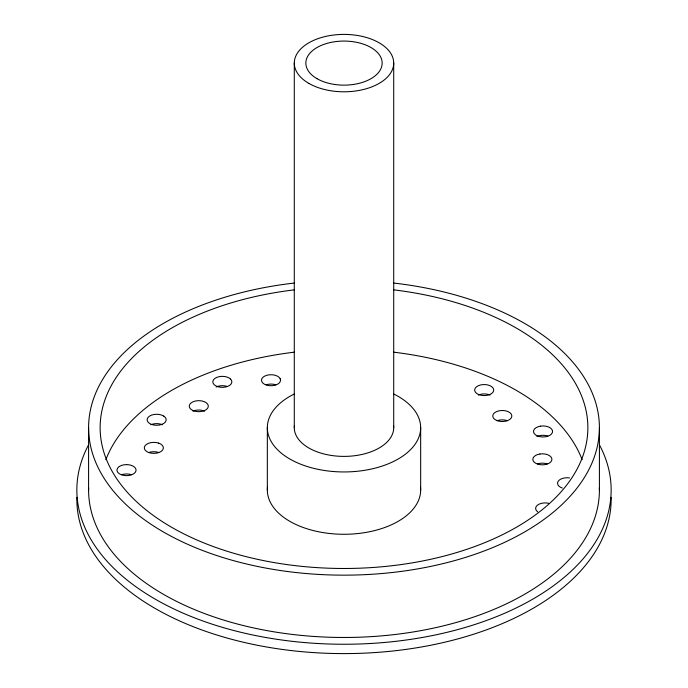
<?xml version="1.0" encoding="UTF-8"?>
<svg xmlns="http://www.w3.org/2000/svg" width="688" height="688" viewBox="0 0 688 688"><rect width="100%" height="100%" fill="white"/><g stroke="black" fill="none" stroke-linecap="round" stroke-linejoin="round"><path stroke-width="1.03" d="M537.603 463.901L539.899 463.351A9.537 5.513 0 0 1 547.141 463.901M548.646 503.281L546.229 502.937A9.537 5.513 0 0 0 536.812 505.749A9.537 5.513 0 0 0 537.724 511.846M158.618 452.446L156.314 451.896A9.537 5.513 0 0 0 149.072 452.446M162.42 424.78L161.852 424.496A9.537 5.513 0 0 0 150.913 424.72M599.411 427.687L599.411 490.011M420.66 427.687L420.66 490.011M393.717 63.098L393.717 427.687M294.283 63.098L294.283 427.687M267.34 427.687L267.34 490.011M88.589 427.687L88.589 490.011M611.125 497.312A267.15 154.241 0 0 1 344 653.6A267.15 154.241 0 0 1 76.875 497.312M478.384 395.041A9.537 5.513 0 0 1 490.002 395.041M497.166 420.712A9.537 5.513 0 0 1 507.417 420.712M536.898 436.588A9.537 5.513 0 0 1 538.265 436.037L540.57 435.487A9.537 5.513 0 0 1 547.803 436.037M121.742 474.703A9.537 5.513 0 0 1 124.046 474.152L126.515 473.963A9.537 5.513 0 0 1 131.288 474.703M266.239 384.807A9.537 5.513 0 0 1 275.776 384.807M216.204 386.983A9.537 5.513 0 0 1 227.109 386.424M192.975 411.149A9.537 5.513 0 0 1 204.594 411.149M599.841 445.609A267.15 154.241 0 0 1 344 644.252A267.15 154.241 0 0 1 88.159 445.609M599.386 487.947A255.411 147.464 0 0 1 344 637.475A255.411 147.464 0 0 1 88.614 487.947M562.302 488.033A9.537 5.513 0 0 1 557.615 482.546A9.537 5.513 0 0 1 564.607 477.945L567.075 477.756A9.537 5.513 0 0 1 569.544 477.945M105.866 459.67A243.862 140.791 0 0 1 294.498 352.153M393.502 352.153A243.862 140.791 0 0 1 582.134 459.67M420.463 486.863A76.66 44.256 0 0 1 344 534.275A76.66 44.256 0 0 1 267.537 486.863M393.373 283.009A255.411 147.464 0 0 1 556.454 509.541A255.411 147.464 0 0 1 131.546 509.541A255.411 147.464 0 0 1 294.627 283.009M393.502 289.829A243.862 140.791 0 0 1 546.401 506.222A243.862 140.791 0 0 1 141.599 506.222A243.862 140.791 0 0 1 294.498 289.829M393.889 394.086A76.66 44.256 0 0 1 399.573 458.174A76.66 44.256 0 0 1 288.427 458.174A76.66 44.256 0 0 1 294.111 394.086M393.605 425.82A49.717 28.698 0 0 1 344 456.393A49.717 28.698 0 0 1 294.395 425.82M540.57 426.139L538.265 426.689A9.537 5.513 0 0 0 534.223 433.569A9.537 5.513 0 0 0 545.507 436.785L547.803 436.235A9.537 5.513 0 0 0 551.853 429.355A9.537 5.513 0 0 0 540.57 426.139M539.899 454.003L537.603 454.553A9.537 5.513 0 0 0 533.157 460.754A9.537 5.513 0 0 0 542.368 464.83L544.844 464.649A9.537 5.513 0 0 0 551.587 457.898A9.537 5.513 0 0 0 539.899 454.003M126.515 464.615L124.046 464.804A9.537 5.513 0 0 0 117.055 469.405A9.537 5.513 0 0 0 121.742 474.892L124.046 475.442A9.537 5.513 0 0 0 135.975 470.841A9.537 5.513 0 0 0 126.515 464.615M158.618 443.098L156.314 442.547A9.537 5.513 0 0 0 145.03 445.764A9.537 5.513 0 0 0 149.072 452.644L151.377 453.194A9.537 5.513 0 0 0 162.66 449.978A9.537 5.513 0 0 0 158.618 443.098M163.744 416.085L161.852 415.148A9.537 5.513 0 0 0 149.399 416.197A9.537 5.513 0 0 0 149.563 423.455L151.455 424.393A9.537 5.513 0 0 0 163.907 423.352A9.537 5.513 0 0 0 163.744 416.085M230.6 379.097L229.087 377.953A9.537 5.513 0 0 0 216.531 377.48A9.537 5.513 0 0 0 214.071 384.601L215.593 385.744A9.537 5.513 0 0 0 228.141 386.217A9.537 5.513 0 0 0 230.6 379.097M280.222 378.804L279.268 377.471A9.537 5.513 0 0 0 267.357 375.141A9.537 5.513 0 0 0 261.793 381.651L262.747 382.984A9.537 5.513 0 0 0 274.658 385.314A9.537 5.513 0 0 0 280.222 378.804M478.384 394.43A9.537 5.513 0 0 0 493.657 390.775A9.537 5.513 0 0 0 480.542 384.97A9.537 5.513 0 0 0 478.384 394.43M496.487 420.377A9.537 5.513 0 0 0 511.752 416.73A9.537 5.513 0 0 0 498.637 410.917A9.537 5.513 0 0 0 496.487 420.377M192.975 410.538A9.537 5.513 0 0 0 208.24 406.892A9.537 5.513 0 0 0 195.134 401.087A9.537 5.513 0 0 0 192.975 410.538M317.013 78.681A38.167 22.033 0 0 0 380.868 68.8A38.167 22.033 0 0 0 334.119 41.822A38.167 22.033 0 0 0 317.013 78.681M308.852 83.394A49.717 28.698 0 0 0 392.022 70.529A49.717 28.698 0 0 0 331.134 35.38A49.717 28.698 0 0 0 308.852 83.394"/></g></svg>
